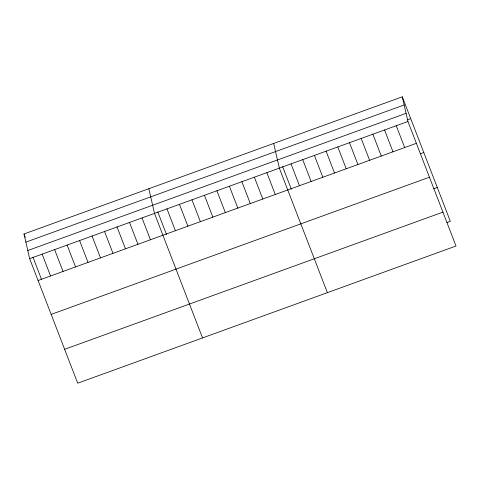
<?xml version="1.0" encoding="UTF-8"?>
<svg xmlns="http://www.w3.org/2000/svg" width="480" height="480" viewBox="0 0 480 480"><rect width="100%" height="100%" fill="white"/><g stroke="black" fill="none" stroke-linecap="round" stroke-linejoin="round"><path stroke-width="0.72" d="M402.294 96.804L407.946 121.488L456 246.012L77.706 383.196L29.658 258.672L24 233.988L402.294 96.804L450.342 221.328L446.904 222.576M25.866 242.13L404.16 104.946M27.792 250.524L406.08 113.34M407.28 119.886L410.718 118.638M29.658 258.672L407.946 121.488M38.082 280.506L416.376 143.322M420.354 153.774L423.792 152.526M51.162 314.394L429.45 177.21M433.83 188.688L437.268 187.44M64.632 349.308L442.926 212.124M396.258 125.73L404.682 147.564M384.564 129.966L392.988 151.8M372.87 134.208L381.294 156.042M361.176 138.45L369.606 160.284M349.488 142.686L357.912 164.526M337.794 146.928L346.218 168.762M326.1 151.17L334.524 173.004M314.406 155.406L322.836 177.246M302.718 159.648L311.142 181.482M291.024 163.89L299.448 185.724M282.612 166.608L291.33 189.198M327.378 292.656L279.33 168.132L273.672 143.442M266.844 172.656L275.274 194.49M254.364 177.186L262.788 199.02M241.878 181.71L250.302 203.544M229.398 186.24L237.822 208.074M216.912 190.764L225.336 212.598M204.426 195.294L212.856 217.128M191.946 199.818L200.37 221.652M179.46 204.348L187.884 226.182M166.98 208.872L175.404 230.706M157.776 211.878L166.494 234.474M202.542 337.926L154.494 213.402L148.836 188.718M142.008 217.926L150.438 239.76M129.528 222.456L137.952 244.29M117.042 226.98L125.466 248.814M104.562 231.51L112.986 253.344M92.076 236.034L100.5 257.868M79.59 240.564L88.02 262.398M67.11 245.088L75.534 266.922M54.624 249.618L63.048 271.452M42.144 254.142L50.568 275.982M24 233.988L25.314 237.396M32.94 257.148L41.658 279.744"/></g></svg>
